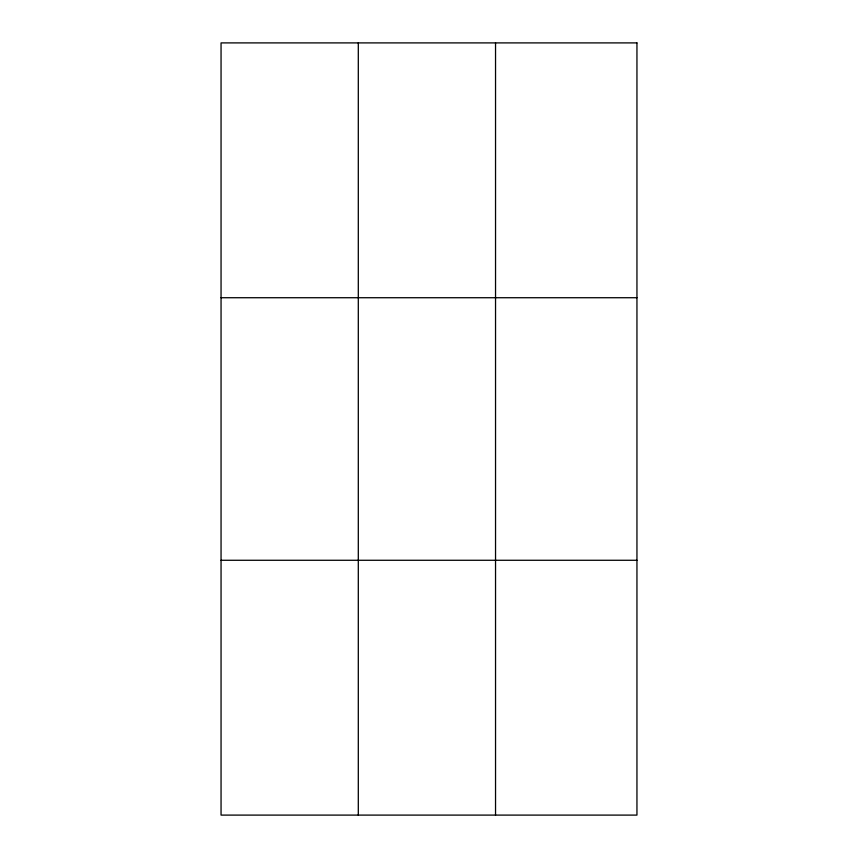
<?xml version="1.0" encoding="UTF-8"?>
<svg xmlns="http://www.w3.org/2000/svg" width="858" height="858" viewBox="0 0 858 858"><rect width="100%" height="100%" fill="white"/><g stroke="black" fill="none" stroke-linecap="round" stroke-linejoin="round"><path stroke-width="1.29" d="M358.301 42.9L358.301 815.1M495.538 42.9L495.538 815.1M221.053 297.726L636.947 297.726M221.053 560.274L636.947 560.274M636.947 42.9L636.947 815.1L221.053 815.1L221.053 42.9L636.947 42.9"/></g></svg>
